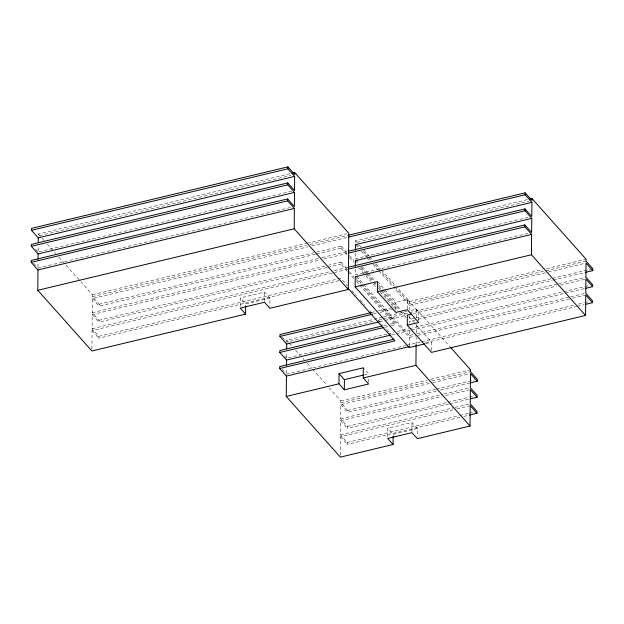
<?xml version="1.0" encoding="UTF-8"?>
<svg xmlns="http://www.w3.org/2000/svg" width="624" height="624" viewBox="0 0 624 624"><rect width="100%" height="100%" fill="white"/><g stroke="black" fill="none" stroke-linecap="round" stroke-linejoin="round"><path stroke-width="0.47" stroke-dasharray="3.12 2.34" d="M37.994 267.095L38.033 262.392M291.689 191.178L38.126 252.002L38.181 245.411M289.949 173.683L38.282 234.055L38.267 235.966L290.878 175.375M91.907 349.042L92.071 330.634L348.473 269.131M338.941 280.628L98.834 338.224L98.849 336.313L92.087 328.723L92.204 314.597L320.229 259.904M326.797 267.54L98.974 322.187L98.99 320.276L92.227 312.686L92.344 298.568L308.069 246.823M315.588 254.225L99.115 306.158L99.13 304.239L92.368 296.65L92.383 294.739L80.785 281.736M240.248 306.236L240.318 297.913L264.592 292.094L269.958 298.116L269.888 306.439M264.506 301.337L264.592 292.094M286.463 373.246L286.502 368.534M386.919 334.082L286.595 358.153L286.642 352.498M382.34 317.265L286.751 340.197L286.728 342.116L374.759 321.001M347.412 271.37L340.977 264.139L340.993 262.228L328.7 265.177M346.913 254.608L341.117 248.11L341.133 246.191L314.66 252.541M340.376 455.185L340.532 436.784L456.011 409.087M459.935 417.355L347.303 444.374L347.318 442.455L340.556 434.866L340.673 420.748L441.948 396.451M448.718 404.04L347.443 428.337L347.459 426.418L340.696 418.829L340.813 404.711L431.675 382.918M436.55 390.959L347.584 412.3L347.599 410.389L340.829 402.8L340.852 400.881L329.254 387.878M355.306 269.162L355.251 274.81L528.824 233.173M355.446 253.126L355.391 258.773L528.965 217.136M527.233 199.641L355.547 240.825L355.532 242.736L529.105 201.107M368.612 382.153L368.644 378.456M387.707 436.613L387.777 428.29L412.051 422.464L417.417 428.493L417.347 436.816M391.295 325.728L395.078 324.823L395.093 322.912L360.961 284.622M380.422 290.261L395.234 306.875L395.218 308.786L380.398 292.172M395.889 310.58L395.967 302.258L384.493 289.396M407.316 308.763L407.394 299.52L395.967 302.258M409.266 345.727L409.336 337.405L362.318 284.669M413.127 334.589L409.352 335.494L409.406 329.846M409.461 323.255L409.477 321.368L556.631 286.073M409.523 315.689L409.492 319.457L415.155 318.1M409.578 310.042L409.617 305.339L393.518 287.274M586.03 261.105L409.633 303.42L409.648 301.509L396.77 287.056M411.965 431.714L412.051 422.464M416.107 344.994L416.169 337.436M416.208 332.725L416.286 324.223M416.341 317.632L416.419 309.098L410.74 310.456M418.727 320.627L418.798 312.312L407.394 299.52M431.519 350.54L431.59 342.217L415.654 324.347M37.986 268.039L290.605 207.441M92.383 294.739L306.205 243.446M307.156 243.22L346.889 233.688M92.368 296.65L306.189 245.357M309.972 244.452L348.769 235.147M311.852 245.911L347.802 237.292M99.13 304.239L313.716 252.767M316.54 253.999L341.117 248.11M92.227 312.686L321.188 257.767M322.132 257.54L348.629 251.183M324.012 258.999L346.718 253.555M98.99 320.276L324.925 266.081M327.74 267.314L340.977 264.139M92.087 328.723L330.509 271.534M334.292 270.621L348.488 267.22M98.849 336.313L337.069 279.17M338.013 278.944L340.852 278.265L347.295 285.488M269.958 298.116L245.684 303.935L240.318 297.913M409.648 301.509L542.662 269.599M546.429 268.694L586.053 259.194M371.615 312.538L377.278 311.181M378.222 310.955L392.395 307.554M393.346 307.328L395.234 306.875M373.487 314.005L376.319 313.326M380.102 312.413L393.323 309.247M409.617 305.339L547.342 272.298M548.285 272.072L585.07 263.25M383.292 317.039L406.949 311.368M378.542 320.089L382.325 319.184M383.276 318.958L551.296 278.655M552.24 278.429L590.912 269.147M379.47 321.781L384.205 320.642M385.148 320.416L405.974 315.424M413.525 313.576L552.224 280.34M553.16 280.114L584.29 272.649M383.752 325.627L386.591 324.948M390.367 324.043L395.093 322.912M416.099 317.873L557.591 283.928M558.535 283.702L585.897 277.142M384.68 327.319L390.351 325.954M560.407 285.168L585.874 279.061M387.863 333.856L393.541 332.491M397.332 331.586L408.689 328.864M409.633 328.637L589.828 285.41M391.638 334.862L395.421 333.957M396.365 333.731L410.569 330.322M411.512 330.096L564.346 293.436M565.289 293.21L585.094 288.46M416.902 333.684L569.72 297.024M570.664 296.798L585.757 293.179M409.336 337.405L416.887 335.595M417.83 335.369L571.584 298.49M572.528 298.264L585.733 295.09M286.455 374.182L405.709 345.579M406.653 345.353L420.841 341.952M421.777 341.726L573.651 305.292M578.37 304.161L584.033 302.804M584.977 302.578L589.688 301.447M425.537 342.732L576.467 306.532M577.411 306.306L584.017 304.723M426.005 343.559L431.59 342.217M364.018 374.954L368.683 373.831L363.316 367.809M340.852 400.881L426.98 380.219M430.763 379.314L470.519 369.775M340.829 402.8L427.908 381.911M431.699 380.999L470.504 371.693M432.627 382.691L470.488 373.604M347.599 410.389L435.622 389.275M436.566 389.048L474.427 379.961M440.341 390.055L469.677 383.011M340.696 418.829L442.915 394.313M443.859 394.087L470.363 387.73M445.739 395.546L469.396 389.867M347.459 426.418L446.839 402.581M447.79 402.355L468.608 397.363M469.56 397.137L473.343 396.224M449.662 403.814L468.593 399.274M340.556 434.866L454.132 407.62M455.075 407.394L470.223 403.767M456.955 408.86L470.207 405.678M347.318 442.455L459.007 415.67M459.95 415.444L468.468 413.4M469.42 413.166L474.146 412.035M463.718 416.45L468.452 415.311M417.417 428.493L393.143 434.312L387.777 428.29M355.547 240.825L356.834 242.268M359.416 245.154L361.343 247.322M363.925 250.216L369.073 255.996M369.72 256.714L372.294 259.607M376.163 263.936L380.671 268.999M381.311 269.716L396.123 286.338M416.419 309.098L449.912 346.663M356.819 244.179L359.401 247.073M363.262 251.41L367.77 256.464M368.417 257.189L371.631 260.801M374.852 264.412L394.173 286.081M394.82 286.806L409.633 303.42M355.516 244.655L358.09 247.541M361.312 251.152L366.467 256.932M367.107 257.657L369.689 260.543M372.902 264.155L378.058 269.935M378.706 270.66L392.87 286.549M377.489 281.533L383.861 288.678M408.642 316.477L415.015 323.63M356.039 259.498L359.26 263.11M362.482 266.721L367.63 272.501M368.277 273.218L374.712 280.449M378.581 284.778L382.442 289.115M383.089 289.84L400.475 309.34M403.057 312.234L406.271 315.845M355.376 260.684L357.95 263.578M361.171 267.189L366.327 272.969M366.967 273.694L373.409 280.917M374.057 281.635L375.983 283.803M378.565 286.697L381.139 289.583M381.787 290.308L399.82 310.534M400.46 311.259L406.255 317.756M341.133 246.191L346.928 252.697M349.502 255.583L354.011 260.637M360.454 267.868L364.962 272.922M365.602 273.647L372.692 281.588M373.331 282.313L375.913 285.199M378.487 288.093L379.774 289.536M349.487 257.501L353.995 262.556M358.504 267.61L370.742 281.338M373.316 284.224L375.89 287.118M356.538 276.253L409.352 335.494M355.235 276.721L361.678 283.943M340.993 262.228L346.788 268.726M349.362 271.619L353.87 276.674M356.452 279.568L360.313 283.897M348.059 272.087L353.855 278.593M356.429 281.479L359.011 284.372M359.65 285.09L395.078 324.823M351.803 290.542L356.312 295.604M360.173 299.933L364.681 304.996M369.837 310.768L372.411 313.661M378.206 320.159L382.715 325.221M386.576 329.558L390.445 333.887M286.751 340.197L288.678 342.365M289.325 343.091L291.899 345.977M295.768 350.314L300.277 355.368M302.851 358.262L304.138 359.705M307.359 363.316L311.867 368.371M312.507 369.096L326.68 384.992M282.422 337.288L284.271 339.355M340.813 404.711L347.584 412.3M284.747 356.078L286.595 358.153M340.673 420.748L347.443 428.337M282.149 369.353L285.223 372.801M340.532 436.784L347.303 444.374M38.282 234.055L41.504 237.666M42.143 238.391L44.078 240.552M47.299 244.163L55.669 253.555M58.89 257.174L80.145 281.011M92.344 298.568L99.115 306.158M35.662 249.241L38.126 252.002M92.204 314.597L98.974 322.187M33.68 263.211L35.521 265.278M92.071 330.634L98.834 338.224"/><path stroke-width="0.94" d="M245.669 305.783L245.599 314.106L91.892 350.977L37.791 290.293L37.97 269.95L31.2 262.361L31.216 260.45L287.617 198.947L294.388 206.536L294.512 192.418L287.742 184.829L287.758 182.91L31.356 244.413L31.34 246.324L38.103 253.921L38.056 259.568M38.204 242.588L38.243 237.884L31.481 230.295L31.496 228.376L287.898 166.873L294.668 174.463L294.684 172.552L292.789 173.004M393.128 436.16L393.058 444.483L340.361 457.127L286.26 396.443L286.432 376.1L279.669 368.511L279.685 366.592L394.009 339.175M286.525 365.711L286.572 360.064L279.809 352.474L279.825 350.555L381.865 326.087M286.673 348.738L286.712 344.027L279.95 336.437L279.965 334.526L370.664 312.764M245.599 314.106L240.232 308.084L264.498 302.266L269.872 308.287L348.293 289.474L294.193 228.79L294.372 208.447L287.602 200.858L287.617 198.947M287.758 182.91L294.528 190.499L294.645 176.381L287.882 168.792L287.898 166.873M338.957 383.799L339.043 373.628L363.316 367.809L363.23 377.98L368.597 384.002L344.323 389.828L338.957 383.799L286.26 396.443M344.323 389.828L344.417 379.649L339.043 373.628M348.293 289.474L348.785 233.236L294.684 172.552M425.077 343.785L409.25 347.576L355.15 286.892L355.235 276.721L531.632 234.413L531.461 254.756L585.562 315.44L431.496 352.388L407.277 325.221L407.363 315.05L411.762 313.997M355.329 266.339L355.376 260.684L531.773 218.377L531.656 232.495L524.885 224.905L348.488 267.22M355.469 250.302L355.516 244.655L531.913 202.34L531.796 216.458L525.026 208.868L348.629 251.183M407.277 325.221L418.712 322.483L407.308 309.691L395.873 312.429L377.395 291.704L377.489 281.533L355.15 286.892M393.058 444.483L387.691 438.461L411.957 432.635L417.331 438.664L470.028 426.02L415.927 365.336L416.107 344.994M470.028 426.02L470.207 405.678L476.97 413.267L469.396 415.085M476.97 413.267L476.986 411.356L470.223 403.767L470.348 389.641L477.11 397.231L470.488 398.822M477.11 397.231L477.126 395.32L470.363 387.73L470.488 373.604L477.251 381.194L470.629 382.785M477.251 381.194L477.266 379.283L470.504 371.693L470.519 369.775L450.551 347.381M531.632 234.413L524.87 226.824L524.885 224.905M531.773 218.377L525.01 210.787L525.026 208.868M531.913 202.34L525.151 194.75L525.166 192.832L348.769 235.147M530.065 198.962L531.952 198.51L531.929 200.429L525.166 192.832M585.562 315.44L585.733 295.09L592.504 302.679L585.897 304.27M592.504 302.679L592.519 300.768L585.757 293.179L585.874 279.061L592.644 286.65L586.037 288.233M592.644 286.65L592.66 284.731L585.897 277.142L586.014 263.024L592.784 270.613L585.234 272.423M592.784 270.613L592.8 268.694L586.03 261.105L586.053 259.194L531.952 198.51M31.481 230.295L287.882 168.792M38.243 237.884L294.645 176.381M31.34 246.324L287.742 184.829M38.103 253.921L294.512 192.418M31.2 262.361L287.602 200.858M37.97 269.95L294.372 208.447M37.791 290.293L294.193 228.79M348.754 237.065L525.151 194.75M348.613 253.094L525.01 210.787M348.473 269.131L524.87 226.824M377.395 291.704L531.461 254.756M279.95 336.437L372.544 314.231M286.712 344.027L378.526 322.007M279.809 352.474L383.737 327.545M286.572 360.064L390.686 335.088M279.669 368.511L394.937 340.86L347.919 288.124M286.432 376.1L409.477 346.585M344.417 379.649L363.082 375.172M363.23 377.98L415.927 365.336"/></g></svg>
